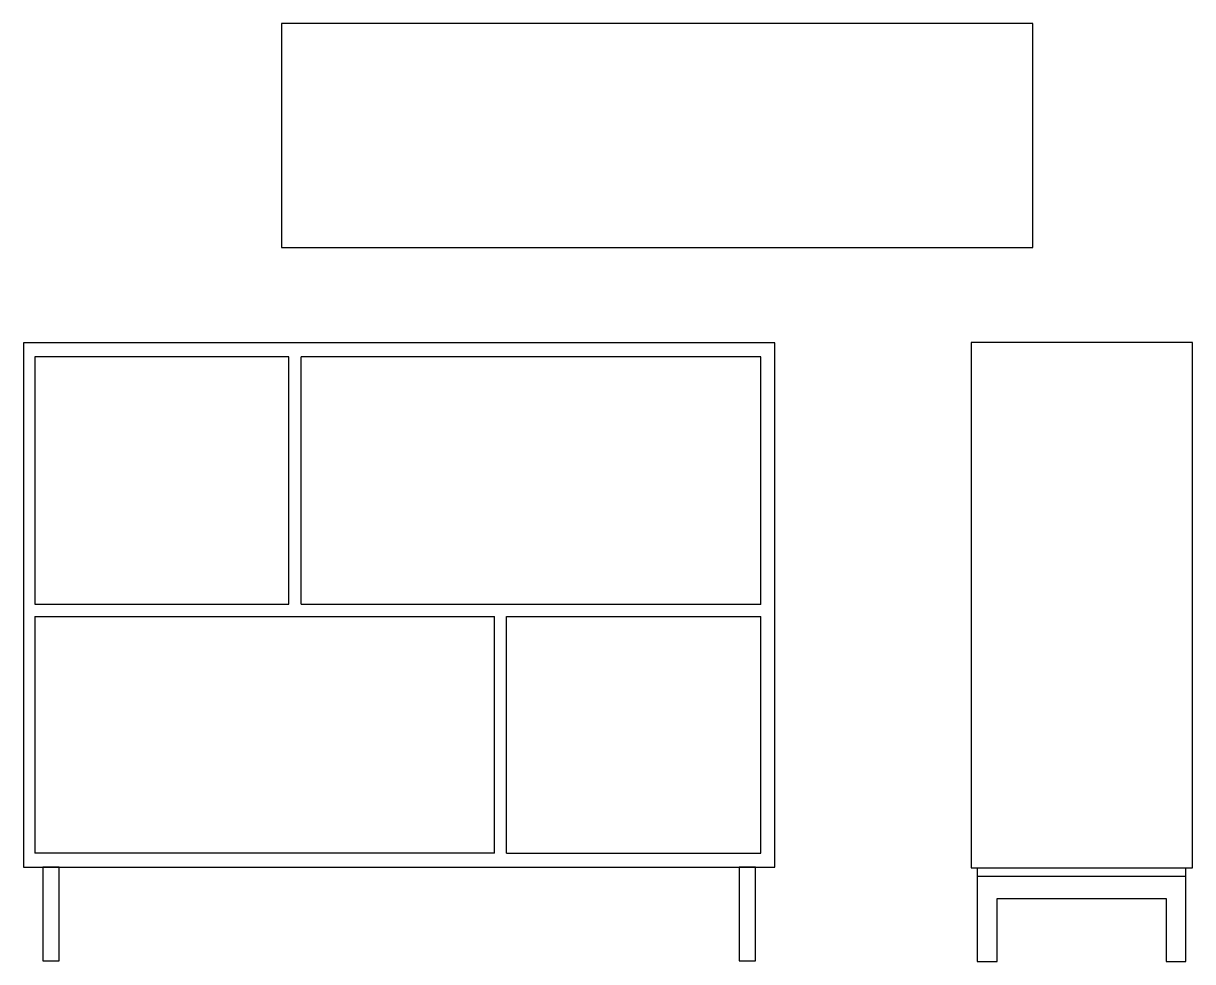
# Model space of a CAD drawing. Header units: centimetres. Extents: x -0.03 to 1.56, y 0 to 1.27.
import ezdxf

# ---------------------------------------------------------------- set-up
doc = ezdxf.new("R2010")
doc.units = ezdxf.units.CM
doc.header["$LTSCALE"] = 5
doc.header["$MEASUREMENT"] = 0
doc.layers.get('0').update_dxf_attribs({"color": 30})

msp = doc.modelspace()

# ---------------------------------------------------------------- linework, layer by layer
for p, q in [((0.3328, 0.4824), (0.3328, 0.8172)), ((0.3493, 0.4824), (0.3493, 0.8172)), ((0.9713, 0.4823), (0.9713, 0.8172)), ((0.3328, 0.5275), (0.333, 0.5275)), ((-0.0106, 0.4824), (0.3328, 0.4824)), ((0.3493, 0.4824), (0.9713, 0.4824)), ((-0.0106, 0.4659), (0.6109, 0.4659)), ((0.6109, 0.1456), (0.6109, 0.4659)), ((0.6274, 0.4659), (0.9713, 0.4659)), ((0.6274, 0.1456), (0.6274, 0.4659)), ((0.9713, 0.1455), (0.9713, 0.4659)), ((0.611, 0.1456), (-0.0106, 0.1456)), ((0.6274, 0.1455), (0.9713, 0.1455)), ((1.2642, 0.1145), (1.5464, 0.1145)), ((1.5464, 0.1145), (1.5464, 0.1145)), ((1.2909, 0.0842), (1.5196, 0.0842))]:
    msp.add_line(p, q)
for points in [[(0.3229, 0.9651), (1.3393, 0.9651), (1.3393, 1.2682), (0.3229, 1.2682)], [(-0.0263, 0.1268), (0.9901, 0.1268), (0.9901, 0.8359), (-0.0263, 0.8359)], [(-0.0263, 0.1268), (0.9901, 0.1268), (0.9901, 0.8359), (-0.0263, 0.8359)], [(1.256, 0.1258), (1.5554, 0.1258), (1.5554, 0.8365), (1.256, 0.8365)], [(0, 0), (0.0222, 0), (0.0222, 0.1268), (0, 0.1268)], [(0.9418, 0), (0.964, 0), (0.964, 0.1268), (0.9418, 0.1268)]]:
    msp.add_lwpolyline(points, close=True)
for points in [[(0.3328, 0.8172), (-0.0106, 0.8172), (-0.0106, 0.4824)], [(0.9714, 0.8172), (0.3493, 0.8172)], [(-0.0106, 0.4659), (-0.0106, 0.1455)], [(1.2642, 0.1258), (1.2642, 0.1258), (1.2642, -0.001), (1.2909, -0.001), (1.2909, 0.0842)], [(1.5196, 0.0842), (1.5196, -0.001), (1.5464, -0.001), (1.5464, 0.1258), (1.5464, 0.1258)]]:
    msp.add_lwpolyline(points)

doc.saveas('drawing.dxf')
